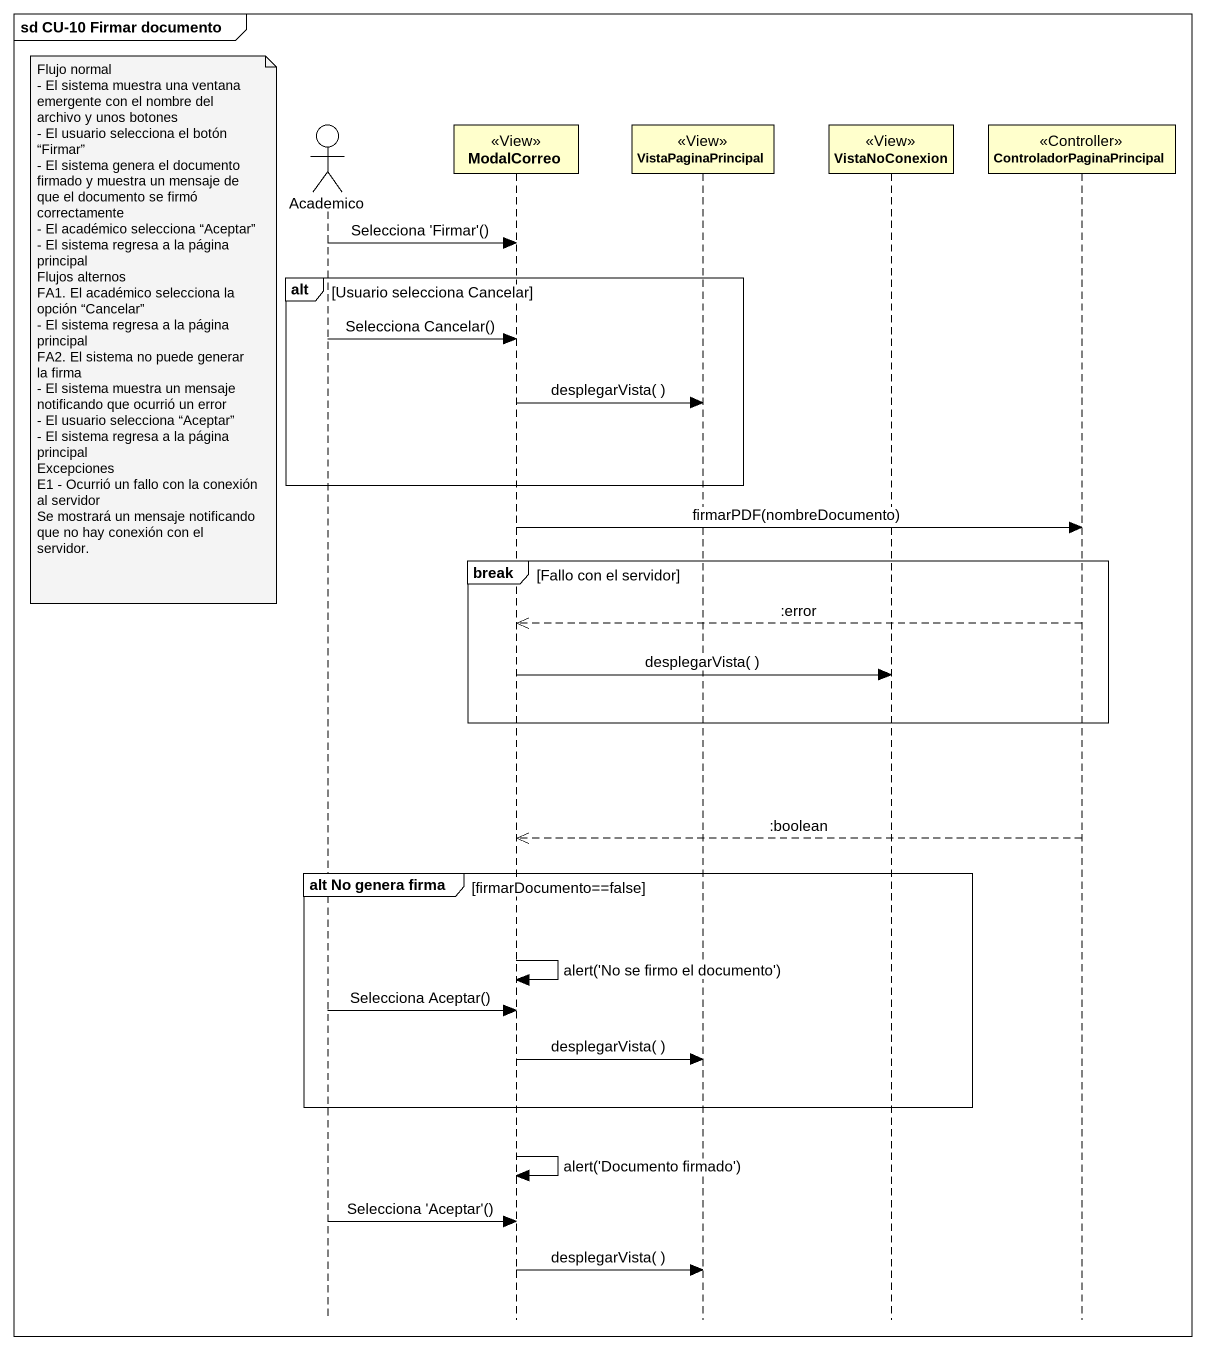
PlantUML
@startuml
mainframe sd CU-10 Firmar documento
hide footbox
actor Academico
participant ModalCorreo <<View>>
participant VistaPaginaPrincipal <<View>>
participant VistaNoConexion <<View>>
participant ControladorPaginaPrincipal <<Controller>>

Academico -> ModalCorreo : Selecciona 'Firmar'()
alt Usuario selecciona Cancelar
  note left of Academico
    Flujo normal
    - El sistema muestra una ventana emergente con el nombre del archivo y unos botones
    - El usuario selecciona el botón “Firmar”
    - El sistema genera el documento firmado y muestra un mensaje de que el documento se firmó correctamente
    - El académico selecciona “Aceptar”
    - El sistema regresa a la página principal
    Flujos alternos
    FA1. El académico selecciona la opción “Cancelar”
    - El sistema regresa a la página principal
    FA2. El sistema no puede generar la firma
    - El sistema muestra un mensaje notificando que ocurrió un error
    - El usuario selecciona “Aceptar”
    - El sistema regresa a la página principal
    Excepciones
    E1 - Ocurrió un fallo con la conexión al servidor
    Se mostrará un mensaje notificando que no hay conexión con el servidor.
  end note
  Academico -> ModalCorreo : Selecciona Cancelar()
  ModalCorreo -> VistaPaginaPrincipal : desplegarVista( )
end
ModalCorreo -> ControladorPaginaPrincipal : firmarPDF(nombreDocumento)
break Fallo con el servidor
  ControladorPaginaPrincipal -->> ModalCorreo : :error
  ModalCorreo -> VistaNoConexion : desplegarVista( )
end
ControladorPaginaPrincipal -->> ModalCorreo : :boolean
group alt No genera firma [firmarDocumento==false]
  ModalCorreo -> ModalCorreo : alert('No se firmo el documento')
  Academico -> ModalCorreo : Selecciona Aceptar()
  ModalCorreo -> VistaPaginaPrincipal : desplegarVista( )
end
ModalCorreo -> ModalCorreo : alert('Documento firmado')
Academico -> ModalCorreo : Selecciona 'Aceptar'()
ModalCorreo -> VistaPaginaPrincipal : desplegarVista( )
@enduml
